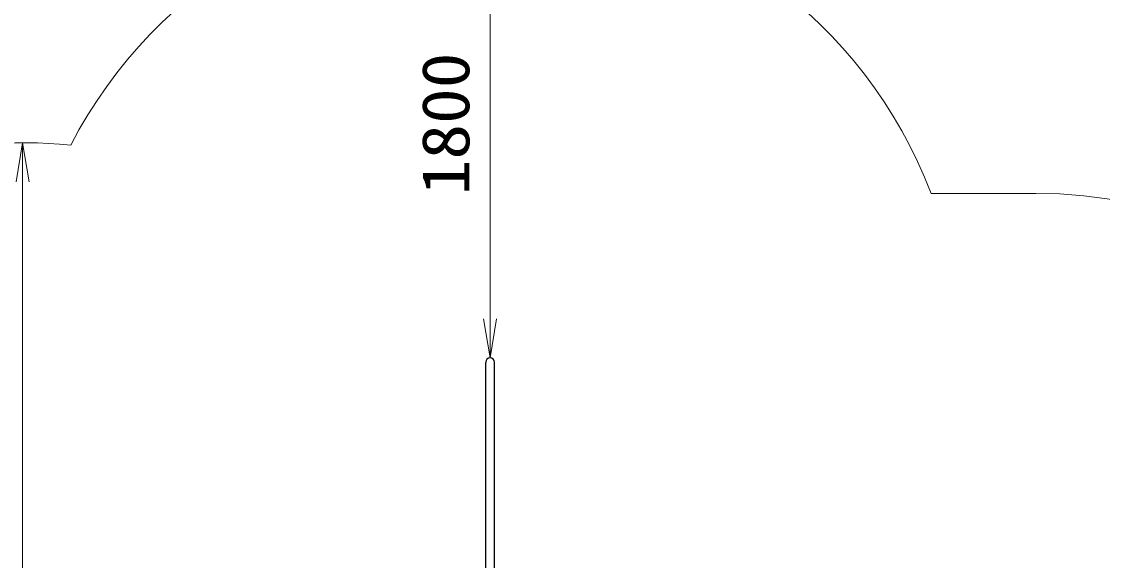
# Model space of a CAD drawing. Units: millimetres on the paper, enlarged 30 times, with parts at other scales. Extents: x 450 to 12150, y 450 to 8460.
# Drawn here: x 9599 to 10847, y 6375 to 6997 of the extents above; entities that cross this region are included whole.
import ezdxf
from ezdxf.enums import TextEntityAlignment as Align

# ---------------------------------------------------------------- set-up
doc = ezdxf.new("R2010")
doc.units = ezdxf.units.MM
doc.header["$LTSCALE"] = 30
for name, color, linetype, lineweight in [('D-STR', 1, 'Continuous', 13), ('D-STR-TXT', 7, 'Continuous', 13), ('D-STR\u3000構造物外形線', 1, 'Continuous', 25)]:
    doc.layers.add(name, color=color, linetype=linetype, lineweight=lineweight)
doc.styles.add('ＭＳ ゴシック', font='')
doc.styles.get('ＭＳ ゴシック').set_extended_font_data('MS Gothic')

# ---------------------------------------------------------------- blocks, each defined once
blk = doc.blocks.new('open_arrow')
at = {"color": 0, "linetype": 'Continuous', "lineweight": -2}
blk.add_lwpolyline([(7.5, 1.25), (0, 0), (7.5, -1.25)], dxfattribs=at)

msp = doc.modelspace()

# ---------------------------------------------------------------- linework, layer by layer
at = {"layer": 'D-STR'}
msp.add_line((10649.24, 6798.73), (10770.21, 6798.73), dxfattribs=at)
for centre, radius, start, end in [((10140.21, 6603.73), 545.1, 20.96101, 152.63779), ((9600.21, 6303.73), 553.37, 84.20359, 126.38256), ((10770.21, 6258.73), 540, 0, 90)]:
    msp.add_arc(centre, radius, start, end, dxfattribs=at)
at = {"layer": 'D-STR-TXT'}
for p, q in [((10140.21, 6608.83), (10140.21, 7148.83)), ((9600.67, 6317.08), (9600.67, 6857.09))]:
    msp.add_line(p, q, dxfattribs=at)
at = {"layer": 'D-STR\u3000構造物外形線'}
for p, q in [((10135.11, 6313.93), (10135.11, 6603.73)), ((10145.31, 6313.93), (10145.31, 6603.73))]:
    msp.add_line(p, q, dxfattribs=at)
msp.add_arc((10140.21, 6603.73), 5.1, 0, 180, dxfattribs=at)

# ---------------------------------------------------------------- block references
at = {"layer": 'D-STR-TXT', "xscale": 6, "yscale": 6}
for p, rotation in [((9600.67, 6857.09), 270), ((10140.21, 6608.83), 90)]:
    msp.add_blockref('open_arrow', p, dxfattribs=dict(at, rotation=rotation))

# ---------------------------------------------------------------- texts
at = {"layer": 'D-STR-TXT', "style": 'ＭＳ ゴシック', "width": 1.1}
msp.add_text('1800', height=54.99, rotation=90, dxfattribs=at).set_placement((10132.71, 6878.83), align=Align.BOTTOM_CENTER)

doc.saveas('drawing.dxf')
